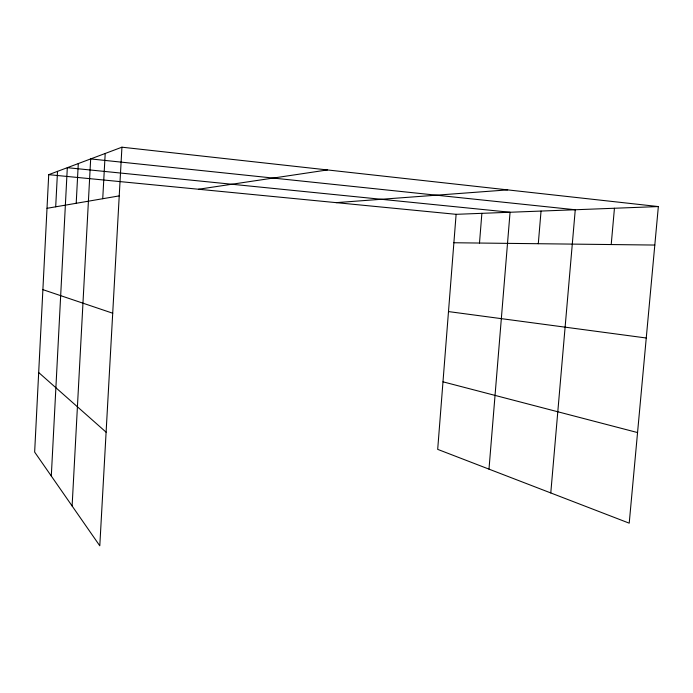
<?xml version="1.0" encoding="UTF-8"?>
<svg xmlns="http://www.w3.org/2000/svg" width="693" height="693" viewBox="0 0 693 693"><rect width="100%" height="100%" fill="white"/><g stroke="black" fill="none" stroke-linecap="round" stroke-linejoin="round"><path stroke-width="1.04" d="M121.933 147.193L48.718 174.662L34.65 452.079L99.792 545.807L121.933 147.193L658.35 206.566L629.218 523.172L437.69 449.367L456.115 214.319L658.35 206.566M55.7 206.809L57.519 171.362M51.299 476.039L67.316 167.68L510.065 212.249L488.989 469.135M76.204 203.283L78.292 163.565M72.115 505.985L90.67 158.922L575.259 209.754L550.779 492.948M102.737 198.718L105.206 153.465M479.495 243.044L481.878 213.331M538.296 243.719L541.042 211.062M611.209 244.551L614.448 208.246M47.011 208.307L119.231 195.885M198.501 189.241L327.451 169.941M336.174 202.642L507.683 189.882M453.889 242.749L654.807 245.053M48.718 174.662L456.115 214.319M448.492 311.581L646.257 338.002M442.992 381.826L637.551 432.562M42.888 289.648L112.716 313.219M38.687 372.522L106.107 432.181"/></g></svg>
